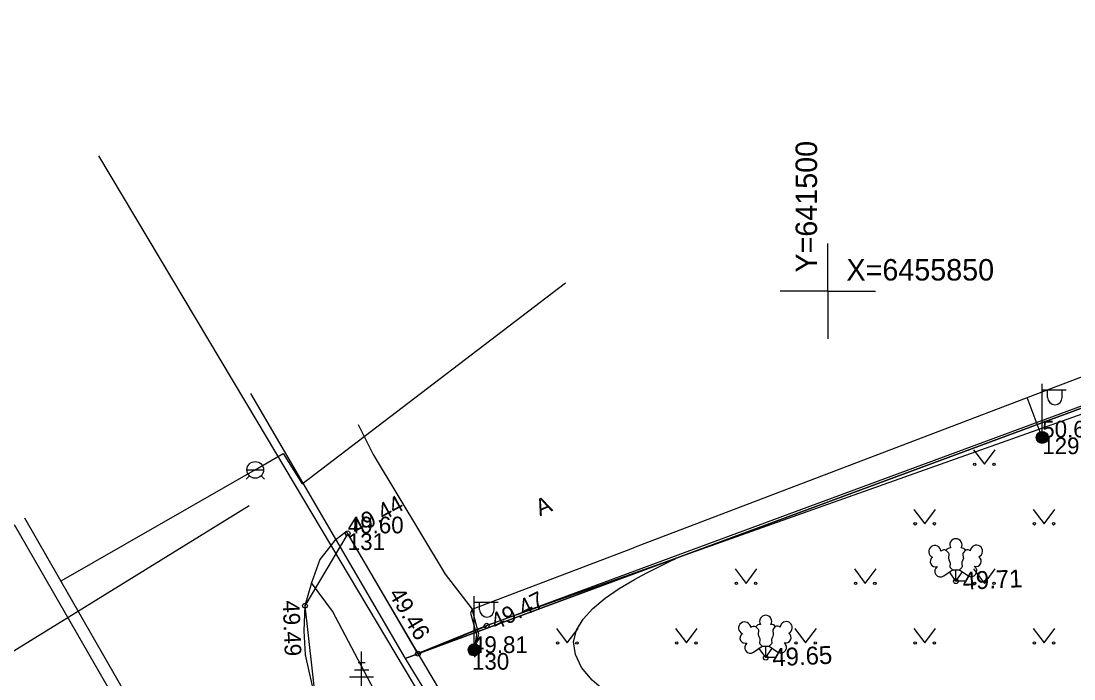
# Model space of a CAD drawing. Extents: x 641444 to 642232, y 6455742 to 6456287.
# Drawn here: x 641466.17 to 641510.32, y 6455833.74 to 6455861.33 of the extents above; entities that cross this region are included whole.
import ezdxf

# ---------------------------------------------------------------- set-up
doc = ezdxf.new("R2010")
doc.units = 0
for name, color, linetype in [('Default', 7, 'Continuous'), ('Level 11', 7, 'Continuous'), ('Level 15', 7, 'Continuous'), ('Level 17', 7, 'Continuous'), ('Level 19', 7, 'Continuous'), ('Level 22', 7, 'Continuous'), ('Level 23', 7, 'Continuous'), ('Level 26', 7, 'Continuous'), ('Level 30', 7, 'Continuous'), ('Level 33', 7, 'Continuous'), ('Level 40', 7, 'Continuous'), ('Level 41', 7, 'Continuous'), ('Level 44', 7, 'Continuous'), ('Level 53', 7, 'Continuous'), ('Level 54', 7, 'Continuous'), ('Level 58', 7, 'Continuous'), ('Level 59', 7, 'Continuous'), ('Level 61', 7, 'Continuous'), ('Level 62', 7, 'Continuous')]:
    doc.layers.add(name, color=color, linetype=linetype)

# ---------------------------------------------------------------- blocks, each defined once
blk = doc.blocks.new('VESIIB')
at = {"layer": 'Default'}
for p, q in [((-0.7, 0), (0.7, 0)), ((-0.495, -0.495), (-0.774, -0.774)), ((0.495, -0.495), (0.774, -0.774))]:
    blk.add_line(p, q, dxfattribs=at)
blk.add_circle((0, 0), 0.7, dxfattribs=at)

msp = doc.modelspace()

# ---------------------------------------------------------------- linework, layer by layer
at = {"layer": 'Level 11'}
msp.add_lwpolyline([(641465.886, 6455840.214), (641470.342, 6455832.463)], dxfattribs=at)
at = {"layer": 'Level 15'}
for p, q in [((641548.444, 6455860.828), (641491.85, 6455839.24)), ((641508.994, 6455843.866), (641508.366, 6455845.54))]:
    msp.add_line(p, q, dxfattribs=at)
for points in [[(641480.31, 6455844.41), (641480.94, 6455843.15), (641483.96, 6455838.13), (641485.08, 6455836.66), (641485.02, 6455836.5), (641485.27, 6455835.6), (641485.172, 6455834.962)], [(641480.31, 6455844.41), (641480.94, 6455843.15), (641483.96, 6455838.13), (641485.08, 6455836.66), (641485.02, 6455836.5), (641485.27, 6455835.6), (641485.172, 6455834.962)], [(641485.172, 6455834.962), (641485.37, 6455835.61), (641485.09, 6455836.66), (641491.85, 6455839.24)], [(641485.172, 6455834.962), (641485.37, 6455835.61), (641485.09, 6455836.66), (641491.85, 6455839.24)]]:
    msp.add_lwpolyline(points, dxfattribs=at)
at = {"layer": 'Level 17'}
for points in [[(641469.421, 6455855.686), (641476.053, 6455844.55)], [(641476.053, 6455844.55), (641498.508, 6455806.85), (641503.808, 6455809.529)]]:
    msp.add_lwpolyline(points, dxfattribs=at)
at = {"layer": 'Level 19'}
msp.add_lwpolyline([(641464.468, 6455834.063), (641475.741, 6455841.013)], dxfattribs=at)
at = {"layer": 'Level 23'}
for points in [[(641477.953, 6455841.927), (641488.998, 6455850.352)], [(641475.99, 6455842.508), (641477.154, 6455843.191), (641477.953, 6455841.927)], [(641475.99, 6455842.508), (641467.84, 6455837.834)], [(641466.314, 6455840.494), (641471.583, 6455831.306), (641490.189, 6455801.012), (641514.779, 6455758.128), (641515.408, 6455757.427)]]:
    msp.add_lwpolyline(points, dxfattribs=at)
at = {"layer": 'Level 26'}
for p, q in [((641508.994, 6455844.116), (641508.994, 6455846.116)), ((641508.994, 6455845.866), (641509.994, 6455845.866)), ((641509.221, 6455845.545), (641509.221, 6455845.866)), ((641509.833, 6455845.545), (641509.833, 6455845.866)), ((641508.994, 6455843.866), (641508.994, 6455843.866)), ((641485.172, 6455835.212), (641485.172, 6455837.212)), ((641485.172, 6455836.962), (641486.172, 6455836.962)), ((641485.399, 6455836.641), (641485.399, 6455836.962)), ((641486.011, 6455836.641), (641486.011, 6455836.962)), ((641485.172, 6455834.962), (641485.172, 6455834.962))]:
    msp.add_line(p, q, dxfattribs=at)
for centre, radius in [((641508.994, 6455843.866), 0.25), ((641508.994, 6455843.866), 0.225), ((641508.994, 6455843.866), 0.2), ((641508.994, 6455843.866), 0.175), ((641508.994, 6455843.866), 0.15), ((641508.994, 6455843.866), 0.125), ((641508.994, 6455843.866), 0.1), ((641508.994, 6455843.866), 0.075), ((641508.994, 6455843.866), 0.05), ((641508.994, 6455843.866), 0.025), ((641485.172, 6455834.962), 0.25), ((641485.172, 6455834.962), 0.225), ((641485.172, 6455834.962), 0.2), ((641485.172, 6455834.962), 0.175), ((641485.172, 6455834.962), 0.15), ((641485.172, 6455834.962), 0.125), ((641485.172, 6455834.962), 0.1), ((641485.172, 6455834.962), 0.075), ((641485.172, 6455834.962), 0.05), ((641485.172, 6455834.962), 0.025)]:
    msp.add_circle(centre, radius, dxfattribs=at)
for centre in [(641509.527, 6455845.545), (641485.705, 6455836.641)]:
    msp.add_arc(centre, 0.306, 180, 0, dxfattribs=at)
at = {"layer": 'Level 30'}
msp.add_line((641485.695, 6455835.974), (641523.364, 6455849.904), dxfattribs=at)
for points in [[(641484.882, 6455831.321), (641482.817, 6455834.798), (641479.819, 6455839.926), (641479.314, 6455839.532), (641478.704, 6455838.753), (641478.352, 6455837.767), (641478.075, 6455836.808), (641478.025, 6455835.751), (641478.08, 6455834.753), (641478.513, 6455832.816)], [(641519.25, 6455767.43), (641506.416, 6455789.996), (641500.129, 6455800.591), (641490.429, 6455817.14), (641483.482, 6455828.994), (641480.845, 6455829.293), (641480.174, 6455830.896), (641482.058, 6455831.223), (641479.234, 6455836.578), (641478.352, 6455837.767)], [(641482.817, 6455834.798), (641485.695, 6455835.97)]]:
    msp.add_lwpolyline(points, dxfattribs=at)
at = {"layer": 'Level 33'}
msp.add_lwpolyline([(641495.269, 6455831.452), (641494.688, 6455831.564), (641493.437, 6455831.889), (641492.304, 6455832.294), (641491.445, 6455832.711), (641490.71, 6455833.18), (641490.115, 6455833.687), (641489.677, 6455834.217), (641489.415, 6455834.757), (641489.343, 6455835.29), (641489.461, 6455835.779), (641489.739, 6455836.248), (641490.149, 6455836.696), (641490.663, 6455837.123), (641491.254, 6455837.526), (641491.894, 6455837.905), (641492.177, 6455838.061), (641492.464, 6455838.212), (641492.753, 6455838.361), (641493.337, 6455838.651), (641493.63, 6455838.795)], dxfattribs=at)
at = {"layer": 'Level 40'}
msp.add_lwpolyline([(641475.796, 6455845.71), (641482.27, 6455834.59), (641565.81, 6455865.54), (641560.386, 6455880.182)], dxfattribs=at)
msp.add_lwpolyline([(641565.81, 6455865.54), (641482.27, 6455834.59), (641523.39, 6455767.25), (641585.72, 6455811.8)], close=True, dxfattribs=at)
at = {"layer": 'Level 41'}
for p, q in [((641506.114, 6455843.351), (641506.569, 6455842.744)), ((641506.569, 6455842.744), (641507.023, 6455843.351)), ((641503.615, 6455840.851), (641504.07, 6455840.244)), ((641504.07, 6455840.244), (641504.524, 6455840.851)), ((641508.614, 6455840.851), (641509.069, 6455840.244)), ((641509.069, 6455840.244), (641509.523, 6455840.851)), ((641496.116, 6455838.354), (641496.571, 6455837.747)), ((641496.571, 6455837.747), (641497.025, 6455838.354)), ((641501.115, 6455838.354), (641501.57, 6455837.747)), ((641501.57, 6455837.747), (641502.024, 6455838.354)), ((641506.114, 6455838.354), (641506.569, 6455837.747)), ((641506.569, 6455837.747), (641507.023, 6455838.354)), ((641488.618, 6455835.854), (641489.073, 6455835.247)), ((641489.073, 6455835.247), (641489.527, 6455835.854)), ((641493.617, 6455835.854), (641494.072, 6455835.247)), ((641494.072, 6455835.247), (641494.526, 6455835.854)), ((641498.616, 6455835.854), (641499.071, 6455835.247)), ((641499.071, 6455835.247), (641499.525, 6455835.854)), ((641503.615, 6455835.854), (641504.07, 6455835.247)), ((641504.07, 6455835.247), (641504.524, 6455835.854)), ((641508.614, 6455835.854), (641509.069, 6455835.247)), ((641509.069, 6455835.247), (641509.523, 6455835.854))]:
    msp.add_line(p, q, dxfattribs=at)
for centre in [(641506.164, 6455842.744), (641506.973, 6455842.744), (641503.665, 6455840.244), (641504.474, 6455840.244), (641508.664, 6455840.244), (641509.473, 6455840.244), (641496.166, 6455837.747), (641496.975, 6455837.747), (641501.165, 6455837.747), (641501.974, 6455837.747), (641506.164, 6455837.747), (641506.973, 6455837.747), (641488.668, 6455835.247), (641489.477, 6455835.247), (641493.667, 6455835.247), (641494.476, 6455835.247), (641498.666, 6455835.247), (641499.475, 6455835.247), (641503.665, 6455835.247), (641504.474, 6455835.247), (641508.664, 6455835.247), (641509.473, 6455835.247)]:
    msp.add_circle(centre, 0.05, dxfattribs=at)
at = {"layer": 'Level 44'}
for p, q in [((641504.864, 6455838.062), (641505.224, 6455838.317)), ((641505.374, 6455837.842), (641505.099, 6455838.227)), ((641505.224, 6455838.317), (641505.519, 6455838.317)), ((641505.374, 6455837.842), (641505.374, 6455838.317)), ((641505.374, 6455837.842), (641505.644, 6455838.232)), ((641505.519, 6455838.317), (641505.879, 6455838.072)), ((641505.754, 6455837.842), (641505.374, 6455837.842)), ((641496.886, 6455834.855), (641497.246, 6455835.11)), ((641497.246, 6455835.11), (641497.541, 6455835.11)), ((641497.396, 6455834.635), (641497.396, 6455835.11)), ((641497.541, 6455835.11), (641497.901, 6455834.865)), ((641480.449, 6455833.308), (641480.449, 6455834.883)), ((641497.396, 6455834.635), (641497.121, 6455835.02)), ((641497.396, 6455834.635), (641497.666, 6455835.025)), ((641497.776, 6455834.635), (641497.396, 6455834.635)), ((641480.599, 6455834.408), (641480.299, 6455834.408)), ((641480.949, 6455833.808), (641479.949, 6455833.808)), ((641480.749, 6455834.108), (641480.149, 6455834.108))]:
    msp.add_line(p, q, dxfattribs=at)
for points in [[(641504.961, 6455839.13), (641505.064, 6455839.027), (641505.079, 6455838.997), (641505.079, 6455838.942), (641505.064, 6455838.852), (641505.064, 6455838.807), (641505.084, 6455838.727), (641505.124, 6455838.637), (641505.134, 6455838.592), (641505.129, 6455838.547), (641505.114, 6455838.482), (641505.114, 6455838.452), (641505.134, 6455838.412), (641505.159, 6455838.382), (641505.224, 6455838.317)], [(641505.778, 6455839.144), (641505.684, 6455839.027), (641505.669, 6455838.997), (641505.669, 6455838.942), (641505.684, 6455838.852), (641505.689, 6455838.807), (641505.669, 6455838.727), (641505.629, 6455838.637), (641505.619, 6455838.592), (641505.624, 6455838.547), (641505.639, 6455838.482), (641505.639, 6455838.452), (641505.619, 6455838.412), (641505.594, 6455838.382), (641505.524, 6455838.317)], [(641497.8, 6455835.936), (641497.706, 6455835.82), (641497.691, 6455835.79), (641497.691, 6455835.735), (641497.706, 6455835.645), (641497.711, 6455835.6), (641497.691, 6455835.52), (641497.651, 6455835.43), (641497.641, 6455835.385), (641497.646, 6455835.34), (641497.661, 6455835.275), (641497.661, 6455835.245), (641497.641, 6455835.205), (641497.616, 6455835.175), (641497.546, 6455835.11)], [(641496.983, 6455835.922), (641497.086, 6455835.82), (641497.101, 6455835.79), (641497.101, 6455835.735), (641497.086, 6455835.645), (641497.086, 6455835.6), (641497.106, 6455835.52), (641497.146, 6455835.43), (641497.156, 6455835.385), (641497.151, 6455835.34), (641497.136, 6455835.275), (641497.136, 6455835.245), (641497.156, 6455835.205), (641497.181, 6455835.175), (641497.246, 6455835.11)]]:
    msp.add_lwpolyline(points, dxfattribs=at)
for centre, radius, start, end in [((641505.374, 6455839.362), 0.256, 90.0013, 211.0159), ((641505.374, 6455839.362), 0.256, 328.9841, 89.9987), ((641504.49, 6455839.079), 0.256, 125.5389, 246.5536), ((641504.49, 6455839.079), 0.256, 4.5218, 125.5364), ((641504.877, 6455838.947), 0.202, 65.2382, 130.7412), ((641505.136, 6455839.03), 0.202, 84.7965, 150.2995), ((641505.611, 6455839.03), 0.202, 34.3857, 95.2035), ((641505.85, 6455838.956), 0.202, 50.3173, 111.1351), ((641506.234, 6455839.095), 0.256, 55.522, 176.5367), ((641506.234, 6455839.095), 0.256, 294.5049, 55.5195), ((641504.519, 6455838.662), 0.224, 125.4667, 288.5349), ((641506.214, 6455838.678), 0.224, 252.5235, 55.5918), ((641504.728, 6455838.257), 0.237, 125.5377, 305.5366), ((641506.012, 6455838.268), 0.237, 235.5219, 55.5208), ((641497.396, 6455836.155), 0.256, 90.0013, 211.0159), ((641497.396, 6455836.155), 0.256, 328.9841, 89.9987), ((641496.512, 6455835.872), 0.256, 125.5389, 246.5536), ((641496.512, 6455835.872), 0.256, 4.5218, 125.5364), ((641496.899, 6455835.739), 0.202, 65.2382, 130.7412), ((641497.158, 6455835.822), 0.202, 84.7965, 150.2995), ((641497.633, 6455835.822), 0.202, 34.3857, 95.2035), ((641497.872, 6455835.748), 0.202, 50.3173, 111.1351), ((641498.256, 6455835.888), 0.256, 55.522, 176.5367), ((641498.256, 6455835.888), 0.256, 294.5049, 55.5195), ((641496.541, 6455835.455), 0.224, 125.4667, 288.5349), ((641498.236, 6455835.47), 0.224, 252.5235, 55.5918), ((641496.75, 6455835.049), 0.237, 125.5377, 305.5366), ((641498.034, 6455835.061), 0.237, 235.5219, 55.5208)]:
    msp.add_arc(centre, radius, start, end, dxfattribs=at)
at = {"layer": 'Level 58'}
for q in [(641500, 6455852), (641498, 6455850), (641502, 6455850), (641500, 6455848)]:
    msp.add_line((641500, 6455850), q, dxfattribs=at)
at = {"layer": 'Level 59'}
for centre in [(641479.871, 6455839.844), (641505.374, 6455837.838), (641478.075, 6455836.808), (641485.695, 6455835.97), (641482.817, 6455834.798), (641497.399, 6455834.628)]:
    msp.add_circle(centre, 0.1, dxfattribs=at)
at = {"layer": 'Level 61'}
for p, q in [((641520.081, 6455848.2), (641485.695, 6455835.974)), ((641479.871, 6455839.844), (641478.075, 6455836.808)), ((641482.813, 6455834.801), (641479.871, 6455839.844)), ((641478.075, 6455836.808), (641478.513, 6455832.816)), ((641485.695, 6455835.974), (641482.813, 6455834.801))]:
    msp.add_line(p, q, dxfattribs=at)
at = {"layer": 'Level 62'}
for centre in [(641508.994, 6455843.866), (641479.871, 6455839.844), (641485.079, 6455834.825)]:
    msp.add_circle(centre, 0.1, dxfattribs=at)

# ---------------------------------------------------------------- block references
at = {"layer": 'Level 22', "xscale": 0.5, "yscale": 0.5}
msp.add_blockref('VESIIB', (641475.99, 6455842.508), dxfattribs=at)

# ---------------------------------------------------------------- texts
at = {"layer": 'Level 30'}
msp.add_text('A', height=0.7, rotation=23.3328, dxfattribs=at).set_placement((641487.926, 6455840.555))
at = {"layer": 'Level 53'}
for s, p in [('129', (641508.994, 6455843.166)), ('131', (641479.871, 6455839.144)), ('130', (641485.079, 6455834.125))]:
    msp.add_text(s, height=0.7, dxfattribs=at).set_placement(p)
at = {"layer": 'Level 54'}
for s, p in [('50.69', (641508.994, 6455843.866)), ('49.60', (641479.871, 6455839.844)), ('49.81', (641485.079, 6455834.825))]:
    msp.add_text(s, height=0.7, dxfattribs=at).set_placement(p)
at = {"layer": 'Level 58'}
msp.add_text(' Y=641500 ', height=0.9, rotation=90, dxfattribs=at).set_placement((641499.55, 6455850.45))
msp.add_text(' X=6455850 ', height=0.9, dxfattribs=at).set_placement((641500.45, 6455850.45))
at = {"layer": 'Level 59'}
for s, height, rotation, p in [(' 49.44', 0.7, 28.5781, (641479.99, 6455839.62)), (' 49.71', 0.75, 2.5608, (641505.391, 6455837.463)), (' 49.46', 0.7, 300.7062, (641481.43, 6455837.53)), (' 49.47', 0.7, 26.3428, (641485.85, 6455835.66)), (' 49.49', 0.7, 272.2276, (641477.13, 6455837.28)), (' 49.65', 0.75, 2.5608, (641497.416, 6455834.253))]:
    msp.add_text(s, height=height, rotation=rotation, dxfattribs=at).set_placement(p)
msp.add_text('49.60', height=0.7, dxfattribs=at).set_placement((641479.871, 6455839.844))

doc.saveas('drawing.dxf')
